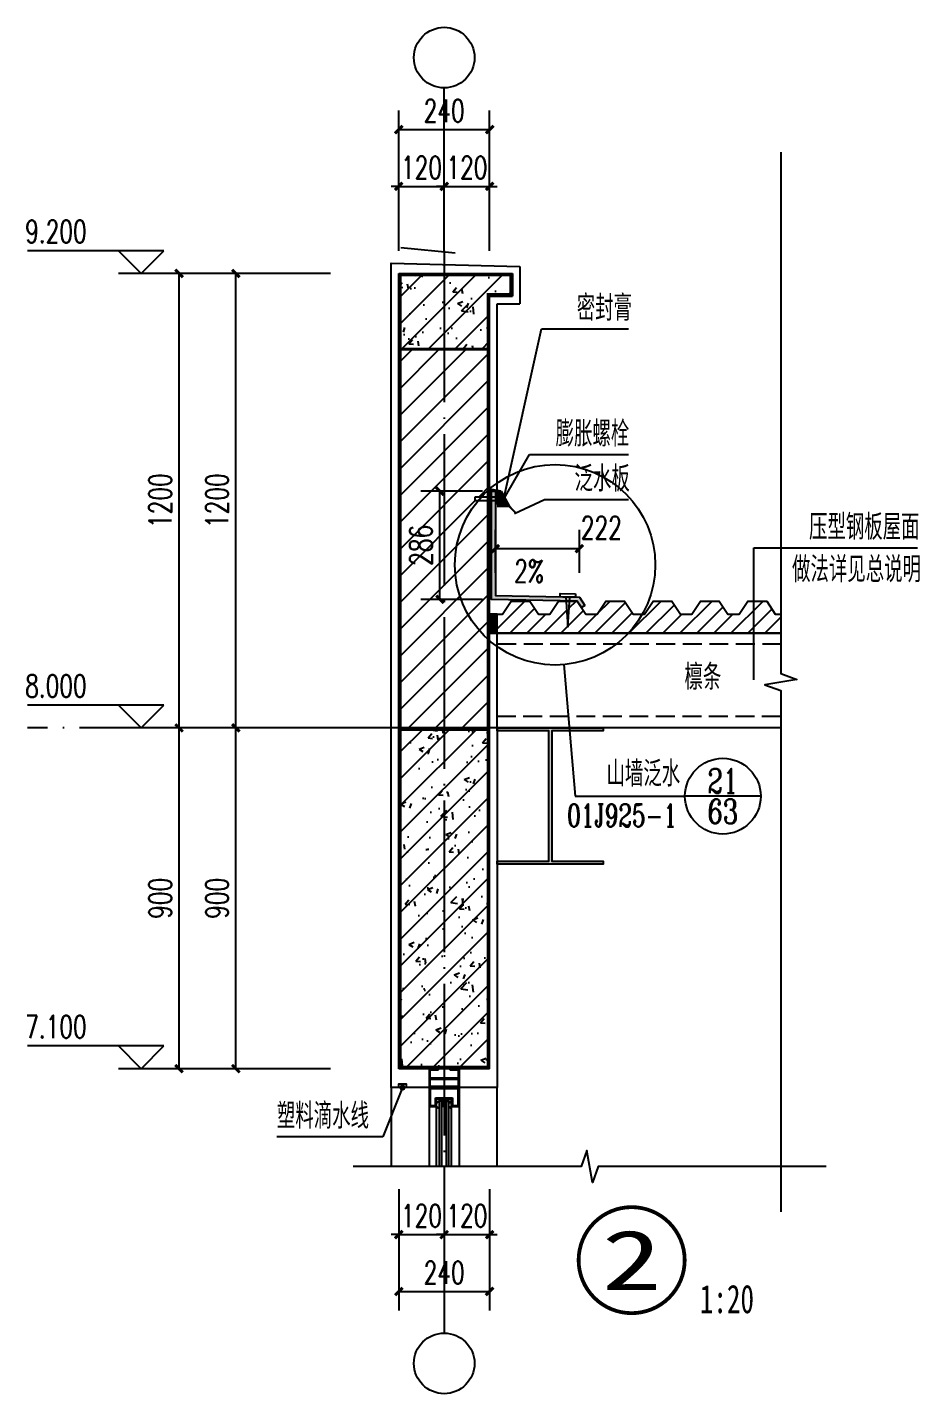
# Model space of a CAD drawing. Header units: millimetres. Extents: x 4279522 to 4437387, y 18981343 to 19528009.
# Drawn here: x 4426585 to 4428941, y 18986887 to 18990495 of the extents above; entities that cross this region are included whole.
import ezdxf
from ezdxf.enums import TextEntityAlignment as Align

# ---------------------------------------------------------------- set-up
doc = ezdxf.new("R2010")
doc.units = ezdxf.units.MM
doc.header["$LTSCALE"] = 1000
doc.header["$MEASUREMENT"] = 0
doc.linetypes.add('DASH', pattern=[0.35, 0.25, -0.1])
doc.linetypes.add('DOTE', pattern=[2.42, 2, -0.2, 0.02, -0.2])
doc.layers.get('Defpoints').update_dxf_attribs({"color": 1})
for name, color, linetype in [('0 - 填充', 251, 'Continuous'), ('AXIS', 145, 'Continuous'), ('AXIS_TEXT', 7, 'Continuous'), ('DIM_IDEN', 171, 'Continuous'), ('DIM_LEAD', 145, 'Continuous'), ('DIM_SYMB', 165, 'Continuous'), ('DOTE', 250, 'DOTE'), ('PUB_DIM', 161, 'Continuous'), ('PUB_TEXT', 7, 'Continuous'), ('PUB_WALL', 9, 'Continuous'), ('S_WALL', 11, 'Continuous'), ('S_WINDOW', 4, 'Continuous'), ('SURFACE', 6, 'Continuous'), ('彩板', 4, 'Continuous'), ('梁柱', 3, 'Continuous')]:
    doc.layers.add(name, color=color, linetype=linetype)
doc.styles.add('_TCH_DIM', font='SIMPLEX', dxfattribs={"bigfont": 'GBCBIG'})
doc.styles.add('_TCH_DIM_T3', font='SIMPLEX', dxfattribs={"width": 0.705882, "bigfont": 'GBCBIG'})
doc.styles.add('_TCH_LABEL', font='COMPLEX', dxfattribs={"bigfont": 'GBCBIG'})
doc.styles.add('COMPLEX', font='COMPLEX')
doc.styles.add('HT', font='simhei.ttf', dxfattribs={"width": 0.7})
doc.dimstyles.new('_TCH_ARCH&&20', dxfattribs={"dimtxt": 59.5, "dimasz": 20, "dimexe": 50, "dimexo": 60, "dimgap": 20, "dimtad": 1, "dimdec": 0, "dimzin": 0, "dimdsep": 46, "dimtxsty": '_TCH_DIM_T3', "dimblk": 'ARCHTICK', "dimcen": 0.09, "dimclrt": 7, "dimazin": 2, "dimtfac": 1, "dimtdec": 0, "dimtix": 1, "dimtmove": 2, "dimatfit": 3, "dimfxl": 0, "dimtolj": 1, "dimtzin": 0, "dimarcsym": 0})
pattern_1 = [(45, (-893096.03, -16226.94), (-35.35533906, 35.35533906), []), (50, (-893096.03, -16226.94), (143.4520365, -12.550427), [15, -165]), (355, (-893096.03, -16226.94), (-27.7502667, 150.4384267), [12, -132]), (100.4514, (-893084.07, -16227.98), (115.7018763, 137.8879084), [12.748038, -140.2284224]), (46.1842, (-893096.03, -16186.94), (213.4482097, -33.1038029), [22.5, -247.5]), (96.6356, (-893078.24, -16189.7), (186.932541, 194.8235742), [19.1220576, -210.3426]), (351.1842, (-893096.03, -16186.94), (186.932389, 194.8237202), [18, -198]), (21, (-893076.03, -16196.94), (119.3814104, -80.5237781), [15, -165]), (326, (-893076.03, -16196.94), (48.6630664, 145.030009), [12, -132]), (71.4514, (-893066.08, -16203.65), (168.0445257, 64.5060993), [12.748038, -140.2284224]), (37.5, (-893096.03, -16226.94), (2.43197106, 66.57877077), [0, -130.4, 0, -134, 0, -132.5]), (7.5, (-893096.03, -16226.94), (52.6139075, 78.88234238), [0, -76.4, 0, -127.4, 0, -50.5]), (327.5, (-893140.63, -16226.94), (106.76448723, -4.51097435), [0, -50, 0, -156, 0, -207]), (317.5, (-893160.63, -16226.94), (116.63723387, 20.02099647), [0, -65, 0, -103.6, 0, -147])]

# ---------------------------------------------------------------- blocks, each defined once
blk = doc.blocks.new('_ArchTick')
at = {"color": 0, "linetype": 'ByBlock', "const_width": 0.4}
blk.add_lwpolyline([(-0.5, -0.5), (0.5, 0.5)], dxfattribs=at)
blk = doc.blocks.new('*D119')
at = {"layer": 'Defpoints', "color": 0}
for p in [(4427674.4, 18989269.9), (4427846.4, 18989269.9), (4427846.4, 18988984.3)]:
    blk.add_point(p, dxfattribs=at)
at = {"layer": 'PUB_DIM', "color": 0, "lineweight": -2}
for p, q in [((4427786.4, 18989269.9), (4427624.4, 18989269.9)), ((4427674.4, 18988984.3), (4427674.4, 18989269.9)), ((4427786.4, 18988984.3), (4427624.4, 18988984.3))]:
    blk.add_line(p, q, dxfattribs=at)
at = {"layer": 'PUB_DIM', "color": 0, "lineweight": -2, "xscale": 20, "yscale": 20, "zscale": 20}
for p, rotation in [((4427674.4, 18989269.9), 90), ((4427674.4, 18988984.3), 270)]:
    blk.add_blockref('_ArchTick', p, dxfattribs=dict(at, rotation=rotation))
at = {"layer": 'PUB_DIM', "color": 7, "insert": (4427624.6, 18989127.1), "char_height": 59.5, "attachment_point": 5, "rotation": 90, "style": '_TCH_DIM_T3'}
blk.add_mtext('\\A1;286', dxfattribs=at)
blk = doc.blocks.new('*D120')
at = {"layer": 'Defpoints', "color": 0}
for p in [(4428042.6, 18989118.2), (4427820.7, 18988994.3), (4428042.6, 18988994.3)]:
    blk.add_point(p, dxfattribs=at)
at = {"layer": 'PUB_DIM', "color": 0, "lineweight": -2}
for p, q in [((4427820.7, 18989054.3), (4427820.7, 18989168.2)), ((4428042.6, 18989054.3), (4428042.6, 18989168.2)), ((4427820.7, 18989118.2), (4428042.6, 18989118.2))]:
    blk.add_line(p, q, dxfattribs=at)
at = {"layer": 'PUB_DIM', "color": 0, "lineweight": -2, "xscale": 20, "yscale": 20, "zscale": 20, "rotation": 180}
blk.add_blockref('_ArchTick', (4427820.7, 18989118.2), dxfattribs=at)
at = {"layer": 'PUB_DIM', "color": 0, "lineweight": -2, "xscale": 20, "yscale": 20, "zscale": 20}
blk.add_blockref('_ArchTick', (4428042.6, 18989118.2), dxfattribs=at)
at = {"layer": 'PUB_DIM', "color": 7, "insert": (4428100.6, 18989173.2), "char_height": 59.5, "attachment_point": 5, "style": '_TCH_DIM_T3'}
blk.add_mtext('\\A1;222', dxfattribs=at)
blk = doc.blocks.new('*D121')
at = {"layer": 'Defpoints', "color": 0}
for p in [(4427565.7, 18987486.7), (4427805.7, 18987486.7), (4427805.7, 18987156.7)]:
    blk.add_point(p, dxfattribs=at)
at = {"layer": 'PUB_DIM', "color": 0, "lineweight": -2}
for p, q in [((4427565.7, 18987426.7), (4427565.7, 18987106.7)), ((4427805.7, 18987426.7), (4427805.7, 18987106.7)), ((4427565.7, 18987156.7), (4427805.7, 18987156.7))]:
    blk.add_line(p, q, dxfattribs=at)
at = {"layer": 'PUB_DIM', "color": 0, "lineweight": -2, "xscale": 20, "yscale": 20, "zscale": 20, "rotation": 180}
blk.add_blockref('_ArchTick', (4427565.7, 18987156.7), dxfattribs=at)
at = {"layer": 'PUB_DIM', "color": 0, "lineweight": -2, "xscale": 20, "yscale": 20, "zscale": 20}
blk.add_blockref('_ArchTick', (4427805.7, 18987156.7), dxfattribs=at)
at = {"layer": 'PUB_DIM', "color": 7, "insert": (4427685.7, 18987206.5), "char_height": 59.5, "attachment_point": 5, "style": '_TCH_DIM_T3'}
blk.add_mtext('\\A1;240', dxfattribs=at)
blk = doc.blocks.new('*D122')
at = {"layer": 'Defpoints', "color": 0}
for p in [(4427565.7, 18987486.7), (4427685.7, 18987486.7), (4427685.7, 18987306.7)]:
    blk.add_point(p, dxfattribs=at)
at = {"layer": 'PUB_DIM', "color": 0, "lineweight": -2}
for p, q in [((4427565.7, 18987426.7), (4427565.7, 18987256.7)), ((4427685.7, 18987426.7), (4427685.7, 18987256.7)), ((4427565.7, 18987306.7), (4427545.7, 18987306.7)), ((4427565.7, 18987306.7), (4427685.7, 18987306.7)), ((4427685.7, 18987306.7), (4427705.7, 18987306.7))]:
    blk.add_line(p, q, dxfattribs=at)
at = {"layer": 'PUB_DIM', "color": 0, "lineweight": -2, "xscale": 20, "yscale": 20, "zscale": 20}
blk.add_blockref('_ArchTick', (4427565.7, 18987306.7), dxfattribs=at)
at = {"layer": 'PUB_DIM', "color": 0, "lineweight": -2, "xscale": 20, "yscale": 20, "zscale": 20, "rotation": 180}
blk.add_blockref('_ArchTick', (4427685.7, 18987306.7), dxfattribs=at)
at = {"layer": 'PUB_DIM', "color": 7, "insert": (4427625.7, 18987356.5), "char_height": 59.5, "attachment_point": 5, "style": '_TCH_DIM_T3'}
blk.add_mtext('\\A1;120', dxfattribs=at)
blk = doc.blocks.new('*D123')
at = {"layer": 'Defpoints', "color": 0}
for p in [(4427685.7, 18987486.7), (4427805.7, 18987486.7), (4427805.7, 18987306.7)]:
    blk.add_point(p, dxfattribs=at)
at = {"layer": 'PUB_DIM', "color": 0, "lineweight": -2}
for p, q in [((4427685.7, 18987426.7), (4427685.7, 18987256.7)), ((4427805.7, 18987426.7), (4427805.7, 18987256.7)), ((4427685.7, 18987306.7), (4427665.7, 18987306.7)), ((4427685.7, 18987306.7), (4427805.7, 18987306.7)), ((4427805.7, 18987306.7), (4427825.7, 18987306.7))]:
    blk.add_line(p, q, dxfattribs=at)
at = {"layer": 'PUB_DIM', "color": 0, "lineweight": -2, "xscale": 20, "yscale": 20, "zscale": 20}
blk.add_blockref('_ArchTick', (4427685.7, 18987306.7), dxfattribs=at)
at = {"layer": 'PUB_DIM', "color": 0, "lineweight": -2, "xscale": 20, "yscale": 20, "zscale": 20, "rotation": 180}
blk.add_blockref('_ArchTick', (4427805.7, 18987306.7), dxfattribs=at)
at = {"layer": 'PUB_DIM', "color": 7, "insert": (4427745.7, 18987356.5), "char_height": 59.5, "attachment_point": 5, "style": '_TCH_DIM_T3'}
blk.add_mtext('\\A1;120', dxfattribs=at)
blk = doc.blocks.new('*D124')
at = {"layer": 'Defpoints', "color": 0}
for p in [(4427805.7, 18990224.9), (4427565.7, 18989844.9), (4427805.7, 18989844.9)]:
    blk.add_point(p, dxfattribs=at)
at = {"layer": 'PUB_DIM', "color": 0, "lineweight": -2}
for p, q in [((4427565.7, 18989904.9), (4427565.7, 18990274.9)), ((4427805.7, 18989904.9), (4427805.7, 18990274.9)), ((4427565.7, 18990224.9), (4427805.7, 18990224.9))]:
    blk.add_line(p, q, dxfattribs=at)
at = {"layer": 'PUB_DIM', "color": 0, "lineweight": -2, "xscale": 20, "yscale": 20, "zscale": 20, "rotation": 180}
blk.add_blockref('_ArchTick', (4427565.7, 18990224.9), dxfattribs=at)
at = {"layer": 'PUB_DIM', "color": 0, "lineweight": -2, "xscale": 20, "yscale": 20, "zscale": 20}
blk.add_blockref('_ArchTick', (4427805.7, 18990224.9), dxfattribs=at)
at = {"layer": 'PUB_DIM', "color": 7, "insert": (4427685.7, 18990274.6), "char_height": 59.5, "attachment_point": 5, "style": '_TCH_DIM_T3'}
blk.add_mtext('\\A1;240', dxfattribs=at)
blk = doc.blocks.new('*D125')
at = {"layer": 'Defpoints', "color": 0}
for p in [(4427685.7, 18990074.9), (4427565.7, 18989844.9), (4427685.7, 18989844.9)]:
    blk.add_point(p, dxfattribs=at)
at = {"layer": 'PUB_DIM', "color": 0, "lineweight": -2}
for p, q in [((4427565.7, 18989904.9), (4427565.7, 18990124.9)), ((4427685.7, 18989904.9), (4427685.7, 18990124.9)), ((4427565.7, 18990074.9), (4427545.7, 18990074.9)), ((4427565.7, 18990074.9), (4427685.7, 18990074.9)), ((4427685.7, 18990074.9), (4427705.7, 18990074.9))]:
    blk.add_line(p, q, dxfattribs=at)
at = {"layer": 'PUB_DIM', "color": 0, "lineweight": -2, "xscale": 20, "yscale": 20, "zscale": 20}
blk.add_blockref('_ArchTick', (4427565.7, 18990074.9), dxfattribs=at)
at = {"layer": 'PUB_DIM', "color": 0, "lineweight": -2, "xscale": 20, "yscale": 20, "zscale": 20, "rotation": 180}
blk.add_blockref('_ArchTick', (4427685.7, 18990074.9), dxfattribs=at)
at = {"layer": 'PUB_DIM', "color": 7, "insert": (4427625.7, 18990124.6), "char_height": 59.5, "attachment_point": 5, "style": '_TCH_DIM_T3'}
blk.add_mtext('\\A1;120', dxfattribs=at)
blk = doc.blocks.new('*D126')
at = {"layer": 'Defpoints', "color": 0}
for p in [(4427805.7, 18990074.9), (4427685.7, 18989844.9), (4427805.7, 18989844.9)]:
    blk.add_point(p, dxfattribs=at)
at = {"layer": 'PUB_DIM', "color": 0, "lineweight": -2}
for p, q in [((4427685.7, 18989904.9), (4427685.7, 18990124.9)), ((4427805.7, 18989904.9), (4427805.7, 18990124.9)), ((4427685.7, 18990074.9), (4427665.7, 18990074.9)), ((4427685.7, 18990074.9), (4427805.7, 18990074.9)), ((4427805.7, 18990074.9), (4427825.7, 18990074.9))]:
    blk.add_line(p, q, dxfattribs=at)
at = {"layer": 'PUB_DIM', "color": 0, "lineweight": -2, "xscale": 20, "yscale": 20, "zscale": 20}
blk.add_blockref('_ArchTick', (4427685.7, 18990074.9), dxfattribs=at)
at = {"layer": 'PUB_DIM', "color": 0, "lineweight": -2, "xscale": 20, "yscale": 20, "zscale": 20, "rotation": 180}
blk.add_blockref('_ArchTick', (4427805.7, 18990074.9), dxfattribs=at)
at = {"layer": 'PUB_DIM', "color": 7, "insert": (4427745.7, 18990124.6), "char_height": 59.5, "attachment_point": 5, "style": '_TCH_DIM_T3'}
blk.add_mtext('\\A1;120', dxfattribs=at)
blk = doc.blocks.new('*D127')
at = {"layer": 'Defpoints', "color": 0}
for p in [(4427135.6, 18988644.9), (4427445.6, 18988644.9), (4427445.6, 18987744.9)]:
    blk.add_point(p, dxfattribs=at)
at = {"layer": 'PUB_DIM', "color": 0, "lineweight": -2}
for p, q in [((4427385.6, 18988644.9), (4427085.6, 18988644.9)), ((4427135.6, 18987744.9), (4427135.6, 18988644.9)), ((4427385.6, 18987744.9), (4427085.6, 18987744.9))]:
    blk.add_line(p, q, dxfattribs=at)
at = {"layer": 'PUB_DIM', "color": 0, "lineweight": -2, "xscale": 20, "yscale": 20, "zscale": 20}
for p, rotation in [((4427135.6, 18988644.9), 90), ((4427135.6, 18987744.9), 270)]:
    blk.add_blockref('_ArchTick', p, dxfattribs=dict(at, rotation=rotation))
at = {"layer": 'PUB_DIM', "color": 7, "insert": (4427085.9, 18988194.9), "char_height": 59.5, "attachment_point": 5, "rotation": 90, "style": '_TCH_DIM_T3'}
blk.add_mtext('\\A1;900', dxfattribs=at)
blk = doc.blocks.new('*D128')
at = {"layer": 'Defpoints', "color": 0}
for p in [(4427135.6, 18989844.9), (4427445.6, 18989844.9), (4427445.6, 18988644.9)]:
    blk.add_point(p, dxfattribs=at)
at = {"layer": 'PUB_DIM', "color": 0, "lineweight": -2}
for p, q in [((4427385.6, 18989844.9), (4427085.6, 18989844.9)), ((4427135.6, 18988644.9), (4427135.6, 18989844.9)), ((4427385.6, 18988644.9), (4427085.6, 18988644.9))]:
    blk.add_line(p, q, dxfattribs=at)
at = {"layer": 'PUB_DIM', "color": 0, "lineweight": -2, "xscale": 20, "yscale": 20, "zscale": 20}
for p, rotation in [((4427135.6, 18989844.9), 90), ((4427135.6, 18988644.9), 270)]:
    blk.add_blockref('_ArchTick', p, dxfattribs=dict(at, rotation=rotation))
at = {"layer": 'PUB_DIM', "color": 7, "insert": (4427085.9, 18989244.9), "char_height": 59.5, "attachment_point": 5, "rotation": 90, "style": '_TCH_DIM_T3'}
blk.add_mtext('\\A1;1200', dxfattribs=at)
blk = doc.blocks.new('*D129')
at = {"layer": 'Defpoints', "color": 0}
for p in [(4426985.6, 18988644.9), (4427445.6, 18988644.9), (4427445.6, 18987744.9)]:
    blk.add_point(p, dxfattribs=at)
at = {"layer": 'PUB_DIM', "color": 0, "lineweight": -2}
for p, q in [((4427385.6, 18988644.9), (4426935.6, 18988644.9)), ((4426985.6, 18987744.9), (4426985.6, 18988644.9)), ((4427385.6, 18987744.9), (4426935.6, 18987744.9))]:
    blk.add_line(p, q, dxfattribs=at)
at = {"layer": 'PUB_DIM', "color": 0, "lineweight": -2, "xscale": 20, "yscale": 20, "zscale": 20}
for p, rotation in [((4426985.6, 18988644.9), 90), ((4426985.6, 18987744.9), 270)]:
    blk.add_blockref('_ArchTick', p, dxfattribs=dict(at, rotation=rotation))
at = {"layer": 'PUB_DIM', "color": 7, "insert": (4426935.9, 18988194.9), "char_height": 59.5, "attachment_point": 5, "rotation": 90, "style": '_TCH_DIM_T3'}
blk.add_mtext('\\A1;900', dxfattribs=at)
blk = doc.blocks.new('*D130')
at = {"layer": 'Defpoints', "color": 0}
for p in [(4426985.6, 18989844.9), (4427445.6, 18989844.9), (4427445.6, 18988644.9)]:
    blk.add_point(p, dxfattribs=at)
at = {"layer": 'PUB_DIM', "color": 0, "lineweight": -2}
for p, q in [((4427385.6, 18989844.9), (4426935.6, 18989844.9)), ((4426985.6, 18988644.9), (4426985.6, 18989844.9)), ((4427385.6, 18988644.9), (4426935.6, 18988644.9))]:
    blk.add_line(p, q, dxfattribs=at)
at = {"layer": 'PUB_DIM', "color": 0, "lineweight": -2, "xscale": 20, "yscale": 20, "zscale": 20}
for p, rotation in [((4426985.6, 18989844.9), 90), ((4426985.6, 18988644.9), 270)]:
    blk.add_blockref('_ArchTick', p, dxfattribs=dict(at, rotation=rotation))
at = {"layer": 'PUB_DIM', "color": 7, "insert": (4426935.9, 18989244.9), "char_height": 59.5, "attachment_point": 5, "rotation": 90, "style": '_TCH_DIM_T3'}
blk.add_mtext('\\A1;1200', dxfattribs=at)
blk = doc.blocks.new('_AXISO')
blk.add_circle((0, 0), 0.5)
at = {"layer": 'AXIS_TEXT', "style": 'COMPLEX', "width": 1.041667}
blk.add_attdef('A', text='', height=0.56, dxfattribs=at).set_placement((-0.25, -0.28), (0.25, -0.28), align=Align.FIT)

msp = doc.modelspace()

# ---------------------------------------------------------------- hatches: boundary and pattern name
at = {"layer": '0 - 填充'}
h = msp.add_hatch(dxfattribs=at)
h.set_pattern_fill('钢筋混凝土', color=256, scale=20, style=0)
h.set_pattern_definition(pattern_1)
h.paths.add_polyline_path([(4427805.7, 18989784.9), (4427865.7, 18989784.9), (4427865.7, 18989844.9), (4427565.7, 18989844.9), (4427565.7, 18989644.9), (4427805.7, 18989644.9)])
h = msp.add_hatch(dxfattribs=at)
h.set_pattern_fill('普通砖', color=256, scale=20, style=0)
h.set_pattern_definition([(45, (-893096.03, -16191.036), (-35.3553532, 35.3553532), [])])
h.paths.add_polyline_path([(4427775.1, 18989244.9), (4427767.7, 18989244.9), (4427767.7, 18989254.9), (4427783.9, 18989254.9, -0.028667), (4427805.7, 18989275.9), (4427805.7, 18989644.9), (4427565.7, 18989644.9), (4427565.7, 18988644.9), (4427805.7, 18988644.9), (4427805.7, 18988875.1, -0.218247), (4427713.8, 18989075.5, -0.175419)])
h.paths.add_polyline_path([(4427805.7, 18989244.9), (4427775.1, 18989244.9, 0.175419), (4427713.8, 18989075.5, 0.218247), (4427805.7, 18988875.1)], flags=17)
h = msp.add_hatch(dxfattribs=at)
h.set_pattern_fill('钢筋混凝土', color=256, scale=20, style=0)
h.set_pattern_definition(pattern_1)
h.paths.add_polyline_path([(4427801.7, 18988640.9), (4427569.7, 18988640.9), (4427569.7, 18987748.9), (4427801.7, 18987748.9)])
at = {"layer": '彩板'}
h = msp.add_hatch(dxfattribs=at)
h.set_pattern_fill('ANSI31', color=256, style=0)
h.set_pattern_definition([(45, (4015664.3982, 18603208.2453), (-1.122532015, 1.122532015), [])])
h.paths.add_polyline_path([(4427835.7, 18989269.9), (4427805.7, 18989274.9), (4427805.7, 18989254.9), (4427810.7, 18989254.9), (4427810.7, 18989269.9), (4427820.7, 18989269.9), (4427820.7, 18989254.9), (4427827.7, 18989254.9), (4427827.7, 18989264.9), (4427832.7, 18989264.9), (4427832.7, 18989254.9), (4427837.7, 18989254.9), (4427837.7, 18989244.9), (4427832.7, 18989244.9), (4427832.7, 18989234.9), (4427827.7, 18989234.9), (4427827.7, 18989229.9), (4427857.7, 18989229.9)])
msp.add_hatch(color=256, dxfattribs=at).paths.add_polyline_path([(4428056.9, 18988967.8), (4428048.5, 18988962.4), (4428037.1, 18988979.9), (4427810.7, 18988984.3), (4427810.7, 18989269.9), (4427820.7, 18989269.9), (4427820.7, 18988994.3), (4428042.5, 18988989.9)])
h = msp.add_hatch(dxfattribs=at)
h.set_pattern_fill('ANSI31', color=256, scale=20, style=0)
h.set_pattern_definition([(45, (4012411.97, 18602903.245), (-22.4506403, 22.4506403), [])])
h.paths.add_polyline_path([(4428007.4, 18988979.9), (4427987.1, 18988979.9), (4427964.3, 18988944.9), (4427934.9, 18988944.9), (4427912.1, 18988979.9), (4427862.1, 18988979.9), (4427839.3, 18988944.9), (4427825.7, 18988944.9), (4427825.7, 18988894.9), (4428171.7, 18988894.9, 0.058837), (4428208.5, 18988944.9), (4428184.9, 18988944.9), (4428162.1, 18988979.9), (4428112.1, 18988979.9), (4428089.3, 18988944.9), (4428059.9, 18988944.9), (4428037.1, 18988979.9), (4428016.7, 18988979.9), (4428012.1, 18988912.1)])
h.paths.add_polyline_path([(4428574.6, 18988944.9), (4428559.9, 18988944.9), (4428537.1, 18988979.9), (4428487.1, 18988979.9), (4428464.3, 18988944.9), (4428434.9, 18988944.9), (4428412.1, 18988979.9), (4428362.1, 18988979.9), (4428339.3, 18988944.9), (4428309.9, 18988944.9), (4428287.1, 18988979.9), (4428237.1, 18988979.9), (4428214.3, 18988944.9), (4428208.5, 18988944.9, -0.058837), (4428171.7, 18988894.9), (4428574.6, 18988894.9)])
h = msp.add_hatch(dxfattribs=at)
h.set_pattern_fill('ANSI31', color=256, style=0)
h.set_pattern_definition([(45, (4011875.343, 18602903.2452), (-1.122532015, 1.122532015), [])])
h.paths.add_polyline_path([(4427825.7, 18988944.9), (4427805.7, 18988944.9), (4427805.7, 18988894.9), (4427825.7, 18988894.9)])
at = {"layer": '梁柱'}
msp.add_hatch(color=256, dxfattribs=at).paths.add_polyline_path([(4428105.7, 18988644.9), (4427825.7, 18988644.9), (4427825.7, 18988636.9), (4427961.7, 18988636.9), (4427961.7, 18988292.9), (4427825.7, 18988292.9), (4427825.7, 18988284.9), (4428105.7, 18988284.9), (4428105.7, 18988292.9), (4427969.7, 18988292.9), (4427969.7, 18988636.9), (4428105.7, 18988636.9)])

# ---------------------------------------------------------------- linework, layer by layer
at = {"layer": 'AXIS'}
for p, q in [((4427685.7, 18989904.9), (4427685.7, 18990334.9)), ((4427685.7, 18987486.7), (4427685.7, 18987046.7))]:
    msp.add_line(p, q, dxfattribs=at)
at = {"layer": 'DIM_IDEN'}
for p, q in [((4428001.3, 18988811.9), (4428031.5, 18988464.5)), ((4428031.5, 18988464.5), (4428321.4, 18988464.5)), ((4428521.4, 18988464.5), (4428321.4, 18988464.5))]:
    msp.add_line(p, q, dxfattribs=at)
at = {"layer": 'DIM_IDEN', "const_width": 10}
msp.add_lwpolyline([(4428320.6, 18987239.3, 1), (4428040.6, 18987239.3, 1)], format="xyb", close=True, dxfattribs=at)
at = {"layer": 'DIM_IDEN'}
for centre, radius in [((4427978.4, 18989075.5), 264.6), ((4428421.4, 18988464.5), 100)]:
    msp.add_circle(centre, radius, dxfattribs=at)
at = {"layer": 'DIM_LEAD'}
for p, q in [((4427842.7, 18989250.4), (4427943, 18989698.9)), ((4427943, 18989698.9), (4428172, 18989698.9)), ((4427837.7, 18989239.9), (4427910.7, 18989366.7)), ((4427910.7, 18989366.7), (4428172, 18989366.7)), ((4427871.5, 18989211), (4427950.1, 18989248)), ((4427950.1, 18989248), (4428172, 18989248)), ((4427575.6, 18987694.9), (4427523.6, 18987565.4)), ((4427523.6, 18987565.4), (4427244, 18987565.4))]:
    msp.add_line(p, q, dxfattribs=at)
at = {"layer": 'DIM_LEAD', "const_width": 8}
msp.add_lwpolyline([(4427577, 18987698.6, 1), (4427574.1, 18987691.2, 1)], format="xyb", close=True, dxfattribs=at)
at = {"layer": 'DIM_SYMB'}
msp.add_line((4427714.5, 18989898.6), (4427570.8, 18989912.7), dxfattribs=at)
for points in [[(4428574.6, 18990164.9), (4428574.6, 18988788.3), (4428616.6, 18988773), (4428532.6, 18988758.2), (4428574.6, 18988743.3), (4428574.6, 18987366.7)], [(4428694.6, 18987486.7), (4428092.6, 18987486.7), (4428077.3, 18987444.7), (4428062.5, 18987528.7), (4428047.6, 18987486.7), (4427445.7, 18987486.7)]]:
    msp.add_lwpolyline(points, dxfattribs=at)
for points in [[(4427721.5, 18989891.5, 0, 0, 0), (4427710.9, 18989892.1, 21.3, 0, 0), (4427790.8, 18989887.6, 0, 0, 0)], [(4427846.1, 18989009.3, 0, 0, 0), (4427908.5, 18989008, 16, 0, 0), (4427968.5, 18989006.8, 0, 0, 0)]]:
    msp.add_lwpolyline(points, format="xyseb", dxfattribs=at)
at = {"layer": 'DOTE', "ltscale": 0.2}
for p, q in [((4427685.7, 18989904.9), (4427685.7, 18987486.7)), ((4428574.6, 18988644.9), (4426585.6, 18988644.9))]:
    msp.add_line(p, q, dxfattribs=at)
at = {"layer": 'PUB_DIM'}
for p, q in [((4426945.6, 18989904.9), (4426585.6, 18989904.9)), ((4426885.6, 18989844.9), (4426825.6, 18989904.9)), ((4426885.6, 18989844.9), (4426945.6, 18989904.9)), ((4427085.6, 18989844.9), (4426825.6, 18989844.9)), ((4428502.8, 18988771.6), (4428502.8, 18989120.5)), ((4428502.8, 18989120.5), (4428934.9, 18989120.5)), ((4426945.6, 18988704.9), (4426585.6, 18988704.9)), ((4426885.6, 18988644.9), (4426825.6, 18988704.9)), ((4426885.6, 18988644.9), (4426945.6, 18988704.9)), ((4427085.6, 18988644.9), (4426825.6, 18988644.9)), ((4426945.6, 18987804.9), (4426585.6, 18987804.9)), ((4426885.6, 18987744.9), (4426825.6, 18987804.9)), ((4426885.6, 18987744.9), (4426945.6, 18987804.9)), ((4427085.6, 18987744.9), (4426825.6, 18987744.9))]:
    msp.add_line(p, q, dxfattribs=at)
at = {"layer": 'PUB_WALL', "const_width": 8}
for points in [[(4427569.7, 18988644.9), (4427569.7, 18989840.9), (4427861.7, 18989840.9), (4427861.7, 18989788.9), (4427801.7, 18989788.9), (4427801.7, 18988644.9)], [(4427565.7, 18989644.9), (4427805.7, 18989644.9)]]:
    msp.add_lwpolyline(points, dxfattribs=at)
msp.add_lwpolyline([(4427801.7, 18988640.9), (4427801.7, 18987748.9), (4427569.7, 18987748.9), (4427569.7, 18988640.9)], close=True, dxfattribs=at)
at = {"layer": 'S_WALL'}
for p, q in [((4427565.7, 18989844.9), (4427865.7, 18989844.9)), ((4427565.7, 18987744.9), (4427565.7, 18989844.9)), ((4427865.7, 18989844.9), (4427865.7, 18989784.9)), ((4427805.7, 18989784.9), (4427865.7, 18989784.9)), ((4427805.7, 18987744.9), (4427805.7, 18989784.9)), ((4427565.7, 18989644.9), (4427805.7, 18989644.9)), ((4427805.7, 18988644.9), (4427565.7, 18988644.9)), ((4427805.7, 18987744.9), (4427565.7, 18987744.9))]:
    msp.add_line(p, q, dxfattribs=at)
at = {"layer": 'S_WINDOW'}
for p, q in [((4427670.7, 18987744.9), (4427645.7, 18987744.9)), ((4427645.7, 18987744.9), (4427645.7, 18987486.7)), ((4427648.7, 18987719.9), (4427648.7, 18987741.9)), ((4427648.7, 18987741.9), (4427670.7, 18987741.9)), ((4427670.7, 18987741.9), (4427670.7, 18987744.9)), ((4427725.7, 18987744.9), (4427700.7, 18987744.9)), ((4427700.7, 18987744.9), (4427700.7, 18987741.9)), ((4427700.7, 18987741.9), (4427722.7, 18987741.9)), ((4427722.7, 18987741.9), (4427722.7, 18987719.9)), ((4427725.7, 18987486.7), (4427725.7, 18987744.9)), ((4427722.7, 18987719.9), (4427648.7, 18987719.9)), ((4427648.7, 18987716.9), (4427722.7, 18987716.9)), ((4427648.7, 18987697.9), (4427648.7, 18987716.9)), ((4427722.7, 18987716.9), (4427722.7, 18987697.9)), ((4427645.7, 18987694.9), (4427725.7, 18987694.9)), ((4427722.7, 18987697.9), (4427648.7, 18987697.9)), ((4427722.7, 18987691.9), (4427648.7, 18987691.9)), ((4427648.7, 18987691.9), (4427648.7, 18987647.9)), ((4427662.7, 18987647.9), (4427662.7, 18987667.9)), ((4427662.7, 18987667.9), (4427707.2, 18987667.9)), ((4427707.2, 18987667.9), (4427707.2, 18987647.9)), ((4427722.7, 18987647.9), (4427722.7, 18987691.9)), ((4427645.7, 18987644.9), (4427665.7, 18987644.9)), ((4427648.7, 18987647.9), (4427662.7, 18987647.9)), ((4427665.7, 18987486.7), (4427665.7, 18987664.9)), ((4427665.7, 18987664.9), (4427704.2, 18987664.9)), ((4427673.7, 18987486.7), (4427673.7, 18987664.9)), ((4427697.7, 18987658.9), (4427673.7, 18987658.9)), ((4427674.7, 18987658.9), (4427674.7, 18987664.9)), ((4427675.7, 18987658.9), (4427675.7, 18987664.9)), ((4427676.7, 18987658.9), (4427676.7, 18987664.9)), ((4427695, 18987664.9), (4427676.7, 18987658.9)), ((4427676.7, 18987664.9), (4427695, 18987658.9)), ((4427679.7, 18987486.7), (4427679.7, 18987658.9)), ((4427691.7, 18987656.9), (4427679.7, 18987656.9)), ((4427691.7, 18987654.9), (4427679.7, 18987654.9)), ((4427679.7, 18987644.9), (4427691.7, 18987652.9)), ((4427691.7, 18987644.9), (4427679.7, 18987652.9)), ((4427691.7, 18987652.9), (4427679.7, 18987652.9)), ((4427691.7, 18987644.9), (4427679.7, 18987644.9)), ((4427691.7, 18987486.7), (4427691.7, 18987658.9)), ((4427695, 18987658.9), (4427695, 18987664.9)), ((4427696, 18987658.9), (4427696, 18987664.9)), ((4427697, 18987658.9), (4427697, 18987664.9)), ((4427697.7, 18987486.7), (4427697.7, 18987664.9)), ((4427704.2, 18987664.9), (4427704.2, 18987486.7)), ((4427704.2, 18987644.9), (4427725.7, 18987644.9)), ((4427707.2, 18987647.9), (4427722.7, 18987647.9))]:
    msp.add_line(p, q, dxfattribs=at)
for centre in [(4427679.7, 18987661.9), (4427692, 18987661.9)]:
    msp.add_circle(centre, 3, dxfattribs=at)
for centre, radius, start, end in [((4427669.7, 18987653.9), 4, 0, 180), ((4427669.7, 18987644.9), 4, 180, 0), ((4427669.7, 18987653.9), 3.5, 0, 180), ((4427669.7, 18987644.9), 3.5, 180, 0), ((4427700.9, 18987653.9), 3.25, 0, 180), ((4427700.9, 18987644.9), 3.25, 180, 0), ((4427700.9, 18987653.9), 2.75, 0, 180), ((4427700.9, 18987644.9), 2.75, 180, 0)]:
    msp.add_arc(centre, radius, start, end, dxfattribs=at)
at = {"layer": 'SURFACE'}
for p, q in [((4427885.7, 18989863.3), (4427885.7, 18989764.9)), ((4427825.7, 18989271.5), (4427825.7, 18989764.9)), ((4427825.7, 18989764.9), (4427885.7, 18989764.9)), ((4427835.7, 18989269.9), (4427805.7, 18989274.9)), ((4427835.7, 18989269.9), (4427857.7, 18989229.9)), ((4427545.7, 18987694.9), (4427545.7, 18987486.7)), ((4427825.6, 18987486.7), (4427825.6, 18987694.9))]:
    msp.add_line(p, q, dxfattribs=at)
for points in [[(4427645.7, 18987694.9), (4427545.7, 18987694.9), (4427545.7, 18989872.2), (4427885.7, 18989863.3)], [(4427825.7, 18988644.9), (4427825.7, 18987694.9), (4427725.7, 18987694.9)], [(4427565.7, 18987694.9), (4427565.7, 18987704.9), (4427585.7, 18987704.9), (4427585.7, 18987694.9)]]:
    msp.add_lwpolyline(points, dxfattribs=at)
at = {"layer": '彩板'}
for points in [[(4427767.7, 18989254.9), (4427837.7, 18989254.9), (4427837.7, 18989244.9), (4427767.7, 18989244.9)], [(4428056.9, 18988967.8), (4428048.5, 18988962.4), (4428037.1, 18988979.9), (4427810.7, 18988984.3), (4427810.7, 18989269.9), (4427820.7, 18989269.9), (4427820.7, 18988994.3), (4428042.5, 18988989.9)], [(4427827.7, 18989264.9), (4427832.7, 18989264.9), (4427832.7, 18989234.9), (4427827.7, 18989234.9)], [(4428032.6, 18988998.6), (4428032.5, 18988990.1), (4427991.7, 18988990.9), (4427991.9, 18988999.4)], [(4427825.7, 18988944.9), (4427805.7, 18988944.9), (4427805.7, 18988894.9), (4427825.7, 18988894.9)]]:
    msp.add_lwpolyline(points, close=True, dxfattribs=at)
at = {"layer": '彩板', "const_width": 5}
msp.add_lwpolyline([(4427827.7, 18989269.9), (4427827.7, 18989229.9), (4427857.7, 18989229.9), (4427875.3, 18989212.2)], dxfattribs=at)
at = {"layer": '彩板'}
for points in [[(4428574.6, 18988894.9), (4427825.7, 18988894.9), (4427825.7, 18988944.9), (4427839.3, 18988944.9), (4427862.1, 18988979.9), (4427912.1, 18988979.9), (4427934.9, 18988944.9), (4427964.3, 18988944.9), (4427987.1, 18988979.9), (4428037.1, 18988979.9), (4428059.9, 18988944.9), (4428089.3, 18988944.9), (4428112.1, 18988979.9), (4428162.1, 18988979.9), (4428184.9, 18988944.9), (4428214.3, 18988944.9), (4428237.1, 18988979.9), (4428287.1, 18988979.9), (4428309.9, 18988944.9), (4428339.3, 18988944.9), (4428362.1, 18988979.9), (4428412.1, 18988979.9), (4428434.9, 18988944.9), (4428464.3, 18988944.9), (4428487.1, 18988979.9), (4428537.1, 18988979.9), (4428559.9, 18988944.9), (4428574.6, 18988944.9)], [(4428006.7, 18988990.6), (4428012.1, 18988912.1), (4428017.4, 18988990.4)]]:
    msp.add_lwpolyline(points, dxfattribs=at)
at = {"layer": '梁柱', "linetype": 'DASH', "ltscale": 0.2}
for p, q in [((4427825.7, 18988866.8), (4428574.6, 18988866.8)), ((4428574.6, 18988674.9), (4427825.7, 18988674.9))]:
    msp.add_line(p, q, dxfattribs=at)
at = {"layer": '梁柱'}
msp.add_lwpolyline([(4428574.6, 18988644.9), (4427825.7, 18988644.9), (4427825.7, 18988894.9), (4428574.6, 18988894.9)], dxfattribs=at)
msp.add_lwpolyline([(4427825.7, 18988636.9), (4427825.7, 18988644.9), (4428105.7, 18988644.9), (4428105.7, 18988636.9), (4427969.7, 18988636.9), (4427969.7, 18988292.9), (4428105.7, 18988292.9), (4428105.7, 18988284.9), (4427825.7, 18988284.9), (4427825.7, 18988292.9), (4427961.7, 18988292.9), (4427961.7, 18988636.9)], close=True, dxfattribs=at)

# ---------------------------------------------------------------- block references
at = {"layer": 'AXIS', "xscale": 160, "yscale": 160, "zscale": 160}
for p in [(4427685.7, 18990414.9), (4427685.7, 18986966.7)]:
    msp.add_blockref('_AXISO', p, dxfattribs=at)

# ---------------------------------------------------------------- texts
at = {"layer": 'PUB_TEXT'}
for s, height, style, width, p in [('9.200', 59.5, '_TCH_DIM', 0.705882, (4426579.6, 18989925.9)), ('8.000', 59.5, '_TCH_DIM', 0.705882, (4426579.6, 18988725.9)), ('01J925-1', 59.5, '_TCH_LABEL', 0.705882, (4428010.4, 18988384)), ('7.100', 59.5, '_TCH_DIM', 0.705882, (4426579.6, 18987825.9)), ('1:20', 75.11, 'HT', 0.7, (4428360.6, 18987099.3))]:
    msp.add_text(s, height=height, dxfattribs=dict(at, style=style, width=width)).set_placement(p)
for s, style, p in [('密封膏', '_TCH_DIM', (4428035.7, 18989719.9)), ('膨胀螺栓', '_TCH_DIM', (4427979.9, 18989387.7)), ('泛水板', '_TCH_DIM', (4428029.8, 18989269)), ('压型钢板屋面', '_TCH_DIM', (4428648.9, 18989141.5)), ('做法详见总说明', '_TCH_DIM', (4428604.2, 18989029.5)), ('檩条', '_TCH_DIM', (4428320.2, 18988745.3)), ('山墙泛水', '_TCH_LABEL', (4428114.2, 18988490)), ('塑料滴水线', '_TCH_DIM', (4427244, 18987586.4))]:
    msp.add_text(s, height=67.52, dxfattribs=dict(at, style=style)).set_placement(p)
at = {"layer": 'PUB_TEXT', "style": '_TCH_DIM', "width": 0.705882}
msp.add_text('2%', height=59.5, rotation=358.8542, dxfattribs=at).set_placement((4427869.8, 18989029.8))
at = {"layer": 'PUB_TEXT'}
for s, height, style, width, p, p2 in [('21', 64.4, '_TCH_LABEL', 0.905172, (4428381.1, 18988472.6), (4428461.6, 18988472.6)), ('63', 64.4, '_TCH_LABEL', 0.772059, (4428381.1, 18988392.1), (4428461.6, 18988392.1)), ('2', 158.4, 'HT', 1.986607, (4428101.4, 18987160.1), (4428259.8, 18987160.1))]:
    msp.add_text(s, height=height, dxfattribs=dict(at, style=style, width=width)).set_placement(p, p2, align=Align.FIT)

# ---------------------------------------------------------------- dimensions: what is measured, and where the dimension line sits
at = {"layer": 'PUB_DIM'}
for p1, p2, distance, picture, middle in [((4427565.7, 18989844.9), (4427805.7, 18989844.9), 380, '*D124', (4427685.7, 18990274.6)), ((4427565.7, 18989844.9), (4427685.7, 18989844.9), 230, '*D125', (4427625.7, 18990124.6)), ((4427685.7, 18989844.9), (4427805.7, 18989844.9), 230, '*D126', (4427745.7, 18990124.6)), ((4427445.6, 18988644.9), (4427445.6, 18989844.9), 460, '*D130', (4426935.9, 18989244.9)), ((4427445.6, 18988644.9), (4427445.6, 18989844.9), 310, '*D128', (4427085.9, 18989244.9)), ((4427846.4, 18988984.3), (4427846.4, 18989269.9), 172, '*D119', (4427624.6, 18989127.1)), ((4427445.6, 18987744.9), (4427445.6, 18988644.9), 460, '*D129', (4426935.9, 18988194.9)), ((4427445.6, 18987744.9), (4427445.6, 18988644.9), 310, '*D127', (4427085.9, 18988194.9)), ((4427565.7, 18987486.7), (4427685.7, 18987486.7), -180, '*D122', (4427625.7, 18987356.5)), ((4427565.7, 18987486.7), (4427805.7, 18987486.7), -330, '*D121', (4427685.7, 18987206.5)), ((4427685.7, 18987486.7), (4427805.7, 18987486.7), -180, '*D123', (4427745.7, 18987356.5))]:
    dim = msp.add_aligned_dim(p1=p1, p2=p2, distance=distance, dimstyle='_TCH_ARCH&&20', dxfattribs=at)
    dim.commit()
    dim.dimension.update_dxf_attribs({"geometry": picture, "text_midpoint": middle})
dim = msp.add_linear_dim(base=(4428042.6, 18989118.2), p1=(4427820.7, 18988994.3), p2=(4428042.6, 18988994.3), angle=0, dimstyle='_TCH_ARCH&&20', dxfattribs=at)
dim.commit()
dim.dimension.update_dxf_attribs({"geometry": '*D120', "text_midpoint": (4428100.6, 18989173.2), "dimtype": 129})

doc.saveas('drawing.dxf')
